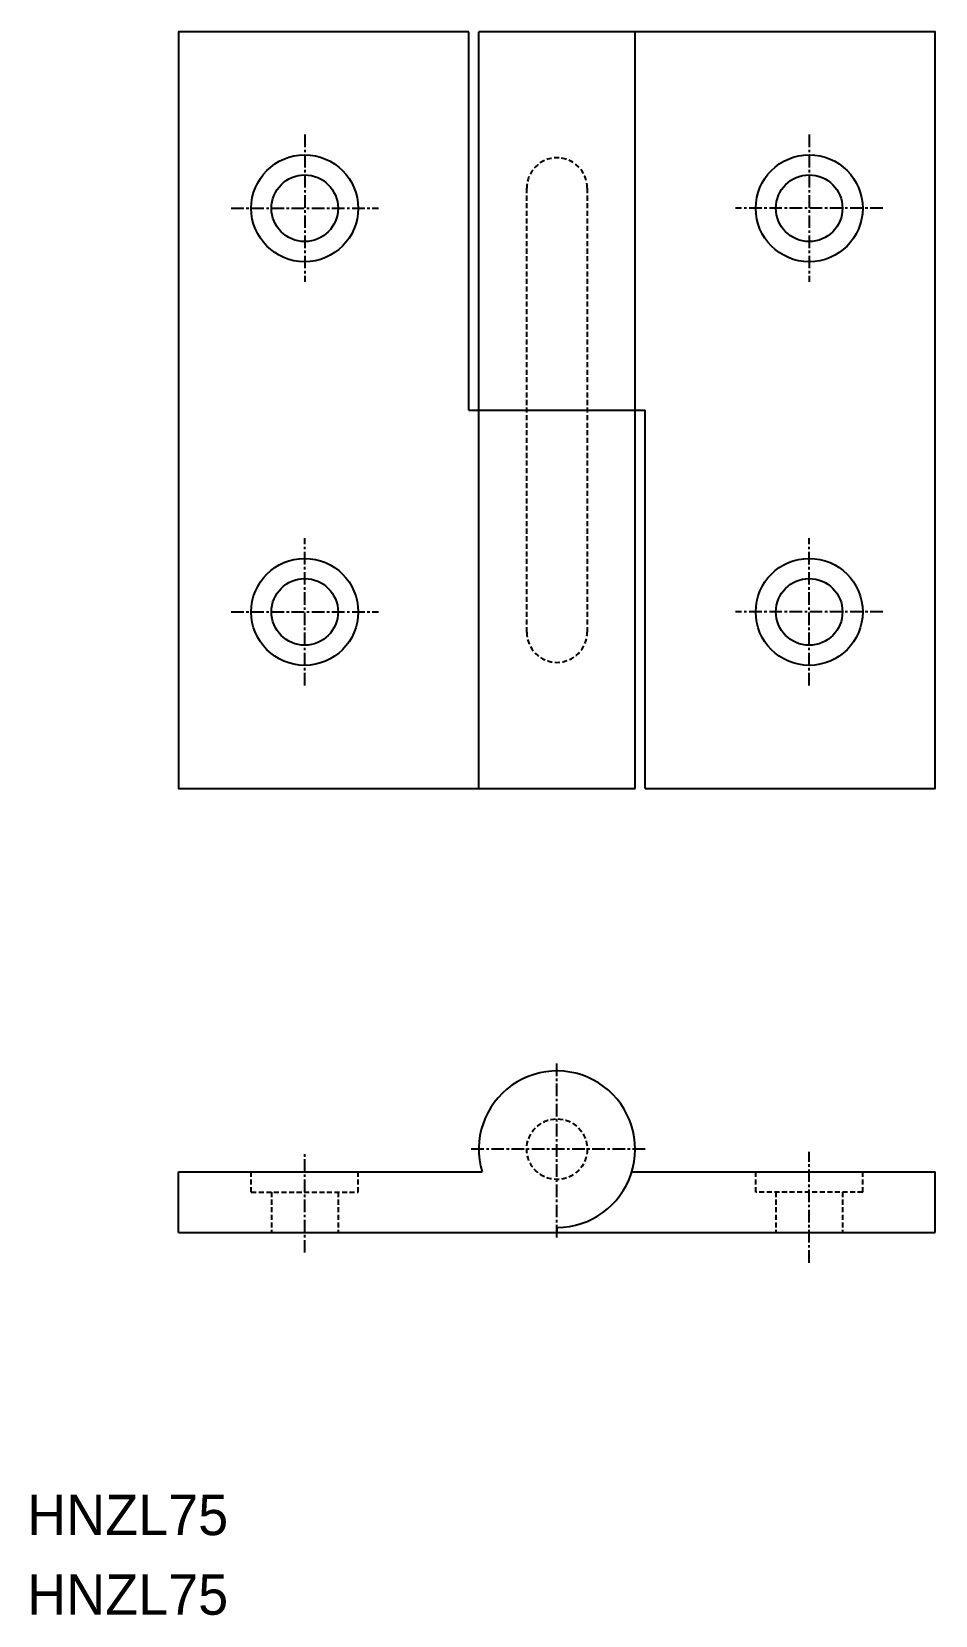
# Model space of a CAD drawing. Extents: x -14824 to -14734, y 7 to 164.
import ezdxf

# ---------------------------------------------------------------- set-up
doc = ezdxf.new("R2010")
doc.units = 0
doc.linetypes.add('CENTER', pattern=[2, 1.25, -0.25, 0.25, -0.25])
doc.linetypes.add('DASHED', pattern=[0.75, 0.5, -0.25])
doc.layers.get('0').update_dxf_attribs({"linetype": 'CONTINUOUS'})
doc.layers.add('CENTER', color=1, linetype='CENTER')

msp = doc.modelspace()

# ---------------------------------------------------------------- linework, layer by layer
at = {"color": 7, "linetype": 'CONTINUOUS'}
for p, q in [((-14780.19, 126.8), (-14780.19, 164.3)), ((-14779.19, 89.3), (-14779.19, 164.3)), ((-14763.69, 89.3), (-14763.69, 164.3)), ((-14780.19, 126.8), (-14762.69, 126.8)), ((-14762.69, 89.3), (-14762.69, 126.8)), ((-14808.94, 45.3), (-14808.94, 51.3)), ((-14808.94, 51.3), (-14778.86, 51.3)), ((-14764.02, 51.3), (-14733.94, 51.3)), ((-14733.94, 45.3), (-14733.94, 51.3)), ((-14771.44, 45.8), (-14771.44, 45.3)), ((-14808.94, 45.3), (-14733.94, 45.3))]:
    msp.add_line(p, q, dxfattribs=at)
at = {"color": 3, "linetype": 'DASHED'}
for p, q in [((-14801.74, 49.3), (-14801.74, 51.3)), ((-14791.14, 49.3), (-14791.14, 51.3)), ((-14751.74, 49.3), (-14751.74, 51.3)), ((-14741.14, 49.3), (-14741.14, 51.3)), ((-14801.74, 49.3), (-14791.14, 49.3)), ((-14799.74, 49.3), (-14799.74, 45.3)), ((-14793.14, 49.3), (-14793.14, 45.3)), ((-14741.14, 49.3), (-14751.74, 49.3)), ((-14749.74, 49.3), (-14749.74, 45.3)), ((-14743.14, 49.3), (-14743.14, 45.3))]:
    msp.add_line(p, q, dxfattribs=at)
at = {"color": 7, "linetype": 'CONTINUOUS'}
for points in [[(-14780.19, 164.3), (-14808.94, 164.3), (-14808.94, 89.3), (-14763.69, 89.3)], [(-14762.69, 89.3), (-14733.94, 89.3), (-14733.94, 164.3), (-14779.19, 164.3)], [(-14762.69, 89.3), (-14733.94, 89.3)]]:
    msp.add_lwpolyline(points, dxfattribs=at)
at = {"color": 3, "linetype": 'DASHED'}
for points in [[(-14774.44, 104.8), (-14774.44, 148.8)], [(-14768.44, 148.8), (-14768.44, 104.8)]]:
    msp.add_lwpolyline(points, dxfattribs=at)
at = {"color": 7, "linetype": 'CONTINUOUS'}
for centre, radius in [((-14796.44, 146.8), 5.3), ((-14746.44, 146.8), 5.3), ((-14796.44, 146.8), 3.3), ((-14746.44, 146.8), 3.3), ((-14796.44, 106.8), 5.3), ((-14746.44, 106.8), 5.3), ((-14796.44, 106.8), 3.3), ((-14746.44, 106.8), 3.3)]:
    msp.add_circle(centre, radius, dxfattribs=at)
at = {"color": 3, "linetype": 'DASHED'}
msp.add_circle((-14771.44, 53.55), 3, dxfattribs=at)
for centre, start, end in [((-14771.44, 148.8), 0, 180), ((-14771.44, 104.8), 180, 0)]:
    msp.add_arc(centre, 3, start, end, dxfattribs=at)
at = {"color": 7, "linetype": 'CONTINUOUS'}
msp.add_arc((-14771.44, 53.55), 7.75, 270, 196.8773, dxfattribs=at)
at = {"layer": 'CENTER', "color": 1, "linetype": 'CENTER'}
for p, q in [((-14796.44, 154.1), (-14796.44, 139.5)), ((-14746.44, 154.1), (-14746.44, 139.5)), ((-14803.74, 146.8), (-14789.14, 146.8)), ((-14739.14, 146.8), (-14753.74, 146.8)), ((-14796.44, 99.5), (-14796.44, 114.1)), ((-14746.44, 99.5), (-14746.44, 114.1)), ((-14803.74, 106.8), (-14789.14, 106.8)), ((-14739.14, 106.8), (-14753.74, 106.8)), ((-14771.44, 44.8), (-14771.44, 62.3)), ((-14762.69, 53.55), (-14780.19, 53.55)), ((-14796.44, 43.3), (-14796.44, 53.3)), ((-14746.44, 42.3), (-14746.44, 53.3))]:
    msp.add_line(p, q, dxfattribs=at)

# ---------------------------------------------------------------- texts
at = {"color": 7, "linetype": 'CONTINUOUS'}
for p in [(-14823.94, 15.3), (-14823.94, 7.41)]:
    msp.add_text('HNZL75', height=4, dxfattribs=at).set_placement(p)

doc.saveas('drawing.dxf')
